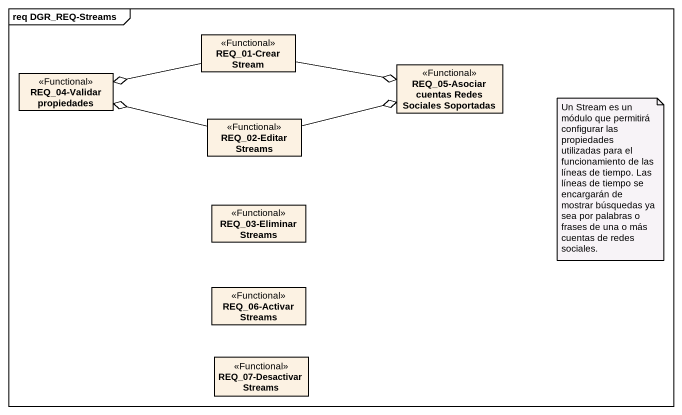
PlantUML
@startuml
mainframe req DGR_REQ-Streams
hide circle
hide empty members
class "REQ_01-Crear Stream" as REQ_01_Crear_Stream <<Functional>>
class "REQ_04-Validar propiedades" as REQ_04_Validar_propiedades <<Functional>>
class "REQ_05-Asociar cuentas Redes Sociales Soportadas" as REQ_05_Asociar_cuentas <<Functional>>
class "REQ_02-Editar Streams" as REQ_02_Editar_Streams <<Functional>>
class "REQ_03-Eliminar Streams" as REQ_03_Eliminar_Streams <<Functional>>
class "REQ_06-Activar Streams" as REQ_06_Activar_Streams <<Functional>>
class "REQ_07-Desactivar Streams" as REQ_07_Desactivar_Streams <<Functional>>
REQ_01_Crear_Stream -left-o REQ_04_Validar_propiedades
REQ_01_Crear_Stream -right-o REQ_05_Asociar_cuentas
REQ_02_Editar_Streams -left-o REQ_04_Validar_propiedades
REQ_02_Editar_Streams -right-o REQ_05_Asociar_cuentas
note as N1
  Un Stream es un módulo que permitirá configurar las propiedades utilizadas para el funcionamiento de las líneas de tiempo. Las líneas de tiempo se encargarán de mostrar búsquedas ya sea por palabras o frases de una o más cuentas de redes sociales.
end note
@enduml
